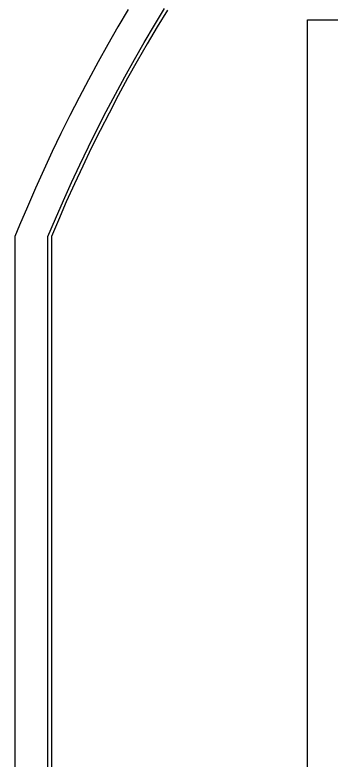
# Model space of a CAD drawing. Extents: x -25 to 123, y -44 to 109.
# Drawn here: x -24.88 to -10.14, y 36.55 to 71.29 of the extents above; entities that cross this region are included whole.
import ezdxf

# ---------------------------------------------------------------- set-up
doc = ezdxf.new("R2010")
doc.units = 0

msp = doc.modelspace()

# ---------------------------------------------------------------- linework, layer by layer
for p, q in [((-18.377, 70.8082), (-17.8985, 71.5955)), ((-19.5992, 71.5408), (-20.0769, 70.7326)), ((-17.7708, 71.5168), (-18.2483, 70.731)), ((-11.2486, -6.6469), (-11.2486, 71.0707)), ((-11.2486, 71.0707), (103.283, 71.0707)), ((-20.0769, 70.7326), (-20.5446, 69.9186)), ((-18.8457, 70.015), (-18.377, 70.8082)), ((-18.2483, 70.731), (-18.7162, 69.9395)), ((-20.5446, 69.9186), (-21.0023, 69.099)), ((-19.3048, 69.2162), (-18.8457, 70.015)), ((-18.7162, 69.9395), (-19.1743, 69.1423)), ((-19.754, 68.4118), (-19.3048, 69.2162)), ((-19.1743, 69.1423), (-19.6225, 68.3395)), ((-21.0023, 69.099), (-21.45, 68.2737)), ((-21.45, 68.2737), (-21.8874, 67.4431)), ((-20.1932, 67.602), (-19.754, 68.4118)), ((-19.6225, 68.3395), (-20.0609, 67.5313)), ((-21.8874, 67.4431), (-22.3146, 66.6072)), ((-20.6225, 66.7868), (-20.1932, 67.602)), ((-20.0609, 67.5313), (-20.4894, 66.7178)), ((-21.0418, 65.9665), (-20.6225, 66.7868)), ((-20.4894, 66.7178), (-20.9078, 65.899)), ((-22.3146, 66.6072), (-22.7316, 65.766)), ((-22.7316, 65.766), (-23.1382, 64.9199)), ((-21.451, 65.141), (-21.0418, 65.9665)), ((-20.9078, 65.899), (-21.3162, 65.0752)), ((-21.85, 64.3106), (-21.451, 65.141)), ((-21.3162, 65.0752), (-21.7144, 64.2465)), ((-23.1382, 64.9199), (-23.5343, 64.0688)), ((-22.2388, 63.4753), (-21.85, 64.3106)), ((-23.5343, 64.0688), (-23.92, 63.2129)), ((-21.7144, 64.2465), (-22.1024, 63.4129)), ((-22.6173, 62.6354), (-22.2388, 63.4753)), ((-22.1024, 63.4129), (-22.4801, 62.5746)), ((-23.92, 63.2129), (-24.2952, 62.3523)), ((-22.9855, 61.7908), (-22.6173, 62.6354)), ((-22.4801, 62.5746), (-22.8476, 61.7318)), ((-24.2952, 62.3523), (-24.6598, 61.4872)), ((-23.3349, 60.9616), (-22.9855, 61.7908)), ((-22.8476, 61.7318), (-23.1725, 60.9607)), ((-24.6598, 61.4872), (-24.8751, 60.9582)), ((-24.8751, 60.9582), (-24.8751, 3.46556)), ((-23.3349, 3.46223), (-23.3349, 60.9616)), ((-23.1725, 60.9607), (-23.1725, 3.4631))]:
    msp.add_line(p, q)

doc.saveas('drawing.dxf')
